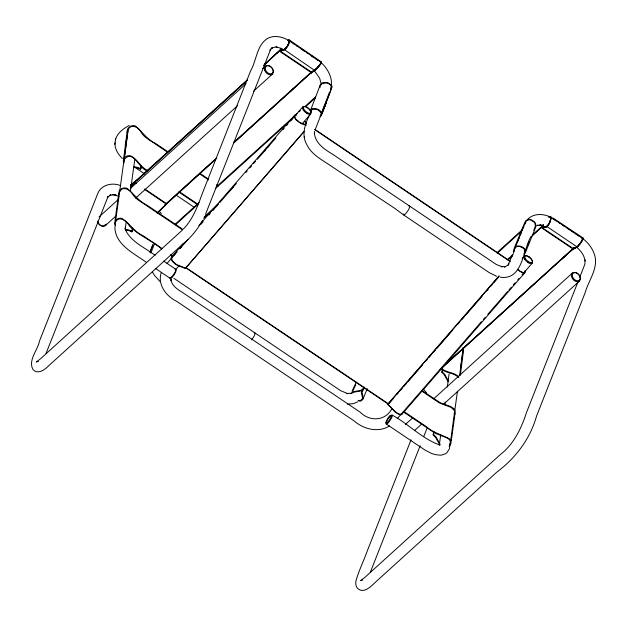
<?xml version="1.0" encoding="UTF-8"?>
<svg xmlns="http://www.w3.org/2000/svg" width="627" height="627" viewBox="0 0 627 627"><rect width="100%" height="100%" fill="white"/><g stroke="black" fill="none" stroke-linecap="round" stroke-linejoin="round"><path stroke-width="0.94" d="M574.403 247.704L573.164 249.131L541.501 227.797M331.362 87.122L331.385 86.675A5.486 3.394 9.6 0 0 330.884 85.303L328.376 83.477A5.494 3.401 9.5 0 0 326.283 82.952L322.921 83.297A5.651 3.496 9.5 0 0 321.51 84.175L320.961 84.959M288.271 40.755A5.51 1.505 -58.5 0 1 289.047 40.622L289.204 40.763A5.134 1.403 -58.8 0 1 289.313 41.688L288.671 43.796A5.149 1.419 -58.6 0 1 287.699 45.716C286.782 50.803 273.403 51.571 284.141 49.69A5.831 1.45 -45 0 0 284.815 49.274L284.564 49.768L314.668 70.42L315.796 69.566M514.226 251.819L514.649 248.872L518.137 240.407M125.314 228.299L125.392 227.303L125.243 229.02L126.254 221.417M314.911 69.91L315.044 70.31M462.851 350.603L462.577 348.001M114.937 226.59C114.435 244.052 133.919 253.426 145.989 262.055M582.977 238.127L581.425 241.646A5.855 1.168 -53.8 0 1 580.006 243.684L578.47 245.565M421.65 391.013L439.339 402.926L451.158 407.425L454.246 410.332L454.575 411.947L450.351 443.077L449.277 445.225M454.575 411.947L454.285 413.522M314.636 131.404L314.44 133.512L314.378 132.305C314.683 143.168 324.864 149.587 333.117 154.563L496.474 264.602L502.399 266.804L501.263 266.632L505.581 266.483L504.382 267.094L507.737 265.307L508.905 263.912L508.16 265.088L512.455 254.633M583.032 238.479L581.535 241.842A5.596 1.105 -53.6 0 1 580.179 243.785L577.976 246.09M547.387 225.649L546.579 226.527L546.909 226.269A5.157 1.881 -64.7 0 0 550.177 221.347A5.439 1.92 -64.1 0 0 550.765 217.906L550.608 217.389A5.4 1.905 -64.3 0 0 549.119 217.255M529.063 256.827A4.687 2.116 40.9 0 0 525.003 256.286A4.687 2.116 40.9 0 0 527.048 260.566A4.828 2.179 40.9 0 0 529.29 262.117A4.687 2.116 40.9 0 0 532.433 261.357A4.687 2.116 40.9 0 0 529.063 256.827L528.726 256.945M459.693 375.165L462.922 349.733M460.336 375.322L463.384 351.339M134.037 167.362L137.509 167.95L140.597 169.298L141.075 165.591M140.597 169.298L141.357 165.959M448.203 381.819L444.151 374.609L441.902 372.367L442.38 368.66M441.902 372.367L442.537 369.985M123.731 157.91L127.14 131.56M124.381 158.067L127.994 130.142C130.698 122.798 139.265 127.5 141.412 132.775C144.578 137.964 150.456 140.299 155.12 143.865L166.907 151.812M127.932 131.607L115.454 222.185C118.879 215.053 126.975 221.088 129.405 225.947C138.512 235.556 151.82 240.392 161.758 249.044M524.595 224.121L525.512 220.955L527.958 219.372A6.105 4.248 33.2 0 1 530.842 219.607L534.275 221.699A6.145 4.287 33.3 0 1 535.615 223.549L535.944 226.676A6.317 4.405 33.2 0 1 534.972 228.063L534.486 228.393M122.351 158.49C118.268 154.438 114.529 148.928 115.031 142.925M115.431 140.001C116.99 133.3 123.386 128.441 129.256 125.486M114.843 144.351L115.627 138.52M125.267 144.829L125.698 141.663M177.566 265.448L185.349 268.434L304.142 131.325M440.083 445.139L435.444 437.231L433.202 434.973L433.461 433.077M433.202 434.973L433.978 431.658M451.307 440.671L455.022 413.585M115.031 220.406L118.769 193.335M130.377 191.494L134.719 159.877M125.298 229.968L128.778 230.548L131.866 231.888L132.391 228.095M131.866 231.888L132.65 228.573M440.734 434.738L439.276 445.131M444.849 404.815L445.233 402.009M447.294 387.063L449.097 373.927M453.329 421.14L453.721 418.334M454.363 413.663L454.614 411.798M454.873 409.925L457.444 391.232M460.547 368.668L462.75 352.688M450.766 439.817L449.379 448.83L446.996 452.6L445.578 453.721L441.134 455.218L435.914 454.74L431.932 453.627L424.785 449.935L386.24 423.97M513.419 253.112C513.521 250.228 513.874 246.035 517.69 245.988A6.121 4.107 21.9 0 1 519.987 246.152L520.771 246.356A5.808 3.895 21.9 0 1 522.981 247.414L523.608 247.884A6.192 4.146 21.9 0 1 525.05 249.515L525.355 250.11A5.706 3.825 21.8 0 1 525.63 251.858L525.504 252.399A6.317 4.232 21.8 0 1 524.54 253.747L524.054 254.076M402.487 412.95A5.792 2.649 39.2 0 1 402.275 414.047A6.09 2.79 39.2 0 1 399.477 414.525L396.483 413.021A7.383 3.449 39.3 0 1 394.822 411.673L387.713 404.258L499.123 275.833M306.768 112.288L306.329 113.032A5.235 2.359 40.9 0 0 307.528 113.73M528.24 261.506L527.793 262.29A5.235 2.367 41 0 0 528.992 262.987M330.829 89.073L331.996 87.31A6.105 3.809 10.8 0 0 331.471 85.241L328.658 83.125A6.145 3.84 10.7 0 0 326.314 82.49L322.537 82.85A6.317 3.95 10.7 0 0 320.953 83.83L320.091 85.64L320.052 87.521M550.482 219.826L549.754 221.919A5.612 1.999 -64.1 0 1 547.379 225.728M525.504 222.695L525.661 222.185M351.002 393.435C354.294 389.461 361.583 392.823 364.444 387.055M387.376 422.394L387.729 423.217M161.288 272.557C157.165 284.619 166.296 296.328 176.759 301.391L354.028 420.858C363.574 429.252 378.3 433.038 389.594 425.905M329.253 92.694L321.902 112.296M324.324 107.719L326.502 101.911L321.957 114.02M322.341 112.993L331.424 88.838M150.198 251.717L152.894 244.624L149.924 252.446M150.927 253.034L154.665 243.221M320.342 84.708L310.389 110.744L311.008 109.827A6.317 4.224 21.2 0 1 312.567 108.886L313.226 108.706A5.706 3.817 21.2 0 1 315.483 108.659L316.274 108.808A6.192 4.138 21.2 0 1 318.54 109.686L319.229 110.101A5.808 3.88 21.2 0 1 320.883 111.645L321.259 112.217A6.121 4.091 21.1 0 1 321.8 113.965L321.385 115.556L320.115 116.7M427.261 427.583L423.774 436.564M315.326 129.28L321.722 112.97M134.633 182.496L133.042 184.079M160.504 210.116L166.61 203.697L144.696 188.931M166.711 204.12L164.07 206.549M531.045 236.481C522.91 249.444 522.91 280.81 500.213 277.158M579.873 277.032L584.873 264.116L585.069 259.954L585.124 261.036C584.286 255.471 580.915 250.502 576.432 247.187M46.037 353.471L108.095 196.4L107.35 197.576L110.869 194.731L109.647 195.35L113.659 194.738L115.885 195.06L114.812 194.895L118.871 196.463M309.613 114.639C305.051 123.974 301.101 135.189 306.971 144.939C311.141 153.474 319.535 158.498 327.2 163.443L395.198 208.666L403.561 214.904L489.491 272.792L496.592 276.264M310.639 112.045L312.003 108.581M322.066 112.1C325.437 100.869 334.12 89.685 330.648 77.427C328.446 70.005 323.375 63.609 316.917 59.4L298.499 47.001M411.046 439.801L367.367 550.702C363.778 560.75 358.934 570.421 356.018 580.688C355.431 583.181 355.689 585.971 357.28 588.055C364.028 594.913 372.046 585.156 376.968 580.806L496.85 472.107C515.629 458.063 530.23 438.814 536.563 416.054L585.007 293.06C588.173 281.656 596.559 271.091 595.454 258.833C594.082 249.538 587.828 241.552 579.967 236.677M370.4 572.075L420.184 445.672M517.228 242.508L524.156 224.921M578.11 281.499L526.5 412.519C521.358 428.453 513.725 444.378 500.095 454.771L364.726 577.514L360.627 580.594L362.806 580.006M205.507 214.356L270.715 49.125L269.978 50.293L272.384 47.738L271.13 48.373L274.963 47.103L277.158 47.103L275.958 46.923L280.724 48.224M524.681 252.603L526.069 249.178M527.456 245.753L529.196 241.466M533.718 230.336L534.76 227.766M525.865 251.443L535.121 228.643M362.947 399.289L367.242 388.724M183.507 243.284L171.312 257.329L171.226 258.92A6.113 2.72 42.7 0 0 173.115 262.157L175.866 264.523A7.414 3.378 43 0 0 177.566 265.464M514.845 246.646L524.627 222.938M518.505 239.514L519.611 236.841M520.347 235.062L521.445 232.39M524.023 226.159L521.774 230.987M524.76 224.38L526.414 220.853L528.89 219.787A5.486 3.833 34.6 0 1 530.842 220.077L533.859 221.966A5.494 3.84 34.7 0 1 535.043 223.635L535.317 226.441A5.651 3.95 34.7 0 1 535.105 226.903M573.47 249.044L578.243 246.074M573.454 249.084L577.232 246.913L580.359 242.955A5.149 0.98 -53.5 0 0 581.503 241.183L582.467 239.248A5.134 0.988 -53.3 0 0 582.546 238.456L582.444 238.362A5.51 1.066 -53.6 0 0 582.279 238.338M311.69 72.669L313.625 71.313M541.367 227.46L543.107 226.606L544.965 226.723A12.532 4.812 -67.2 0 0 546.869 226.433M125.612 142.282L126.09 141.2M513.207 254.006L512.768 254.789M171.289 277.346L172.01 277.244A4.687 1.097 -56 0 0 175.482 272.361A4.687 1.097 -56 0 0 175.301 270.213M352.021 391.232L356.23 382.266M352.829 391.068L355.736 384.884M358.158 400.402L360.47 400.512L362.335 399.023L362.43 397.103L361.262 392.964L363.589 387.729M358.221 400.865C364.169 402.636 363.174 395.7 361.975 392.275L363.973 388.434M389.923 415.928L390.002 415.826A0.807 0.572 47.7 0 1 390.433 415.748L390.637 415.834M331.017 87.976L331.236 87.561M311.008 110.987L311.564 110.172A5.643 3.77 21.2 0 1 312.959 109.333L316.243 109.263A5.533 3.699 21.2 0 1 318.265 110.046L320.679 112.296A5.502 3.676 21.2 0 1 321.157 113.855L321.126 114.349A5.165 3.456 21.2 0 1 320.475 115.658L320.091 115.995M321.087 63.28L321.369 62.449M514.83 248.425L515.747 247.257A5.165 3.464 21.8 0 1 517.306 246.568L517.933 246.474A5.502 3.684 21.8 0 1 519.979 246.615L523.192 248.151A5.533 3.707 21.8 0 1 524.478 249.609L524.877 252.164A5.643 3.786 21.8 0 1 524.023 253.363M202.584 220.32C197.536 229.49 190.796 237.664 182.669 244.271L48.734 365.713C44.972 369.781 37.675 374.97 32.925 369.452C27.901 359.992 37.855 350.132 39.493 341.025L97.898 193.194C101.519 184.581 112.664 182.191 120.705 185.686M351.755 393.262C355.556 390.464 361.732 392.957 364.577 387.792M287.393 46.476L284.399 49.909L279.72 51.359L311.4 72.716M543.201 224.921L541.853 226.598M543.256 225.132L538.718 229.466M543.029 225.117L541.462 226.974M543.225 225.446L531.343 236.614M548.178 225.273L548.484 224.866A6.121 2.085 -63.3 0 0 549.871 222.53L551.164 217.428A5.808 1.975 -63.3 0 0 550.694 216.519A6.199 2.108 -63.2 0 0 549.746 216.534L548.931 217.06M314.519 70.569L313.892 71.164M320.178 64.612L318.837 66.29A5.612 0.572 -48.4 0 1 315.922 69.37M281.985 48.459L264.586 64.73M198.908 225.54L294.714 115.133A6.176 2.782 40.9 0 1 296.171 114.71A5.69 2.563 40.9 0 1 296.665 114.772M319.127 65.984L319.598 65.396A5.886 0.674 -48.9 0 0 321.251 63.037L321.486 62.426A5.855 0.674 -48.9 0 0 320.71 62.708M402.424 413.734L524.948 272.588L525.363 271.225A6.121 2.759 41 0 0 525.277 270.77M130.628 186.862L132.289 184.855M130.816 187.144L134.774 182.825L136.09 183.719M130.667 186.76L131.482 185.788M130.925 186.752L134.954 182.363L136.576 183.46M167.033 263.481L171.257 258.512M172.464 257.094L175.56 253.488M175.717 269.594L179.361 265.346M187.975 239.522L179.777 248.88M218.533 204.01L215.978 206.957M219.811 202.537L236.379 183.445M245.933 172.425L247.21 170.959M249.758 168.02L251.67 165.818M253.574 163.616L255.487 161.413M257.399 159.211L275.88 137.909M282.887 129.828L284.156 128.363M286.711 125.424L287.981 123.958M290.536 121.011L292.448 118.801M294.361 116.598L302.645 107.029M387.643 404.587L499.053 276.162M388.662 403.968L393.787 398.059M396.985 394.367L398.27 392.886M400.191 390.668L402.111 388.458M404.031 386.24L406.594 383.285M407.871 381.804L422.606 364.82M425.804 361.128L427.089 359.647M429.009 357.429L430.929 355.219M432.849 353.001L435.412 350.046M436.69 348.565L452.702 330.1M457.82 324.19L459.748 321.972M461.668 319.762L464.231 316.807M465.508 315.326L482.155 296.124M486.638 290.952L488.558 288.733M490.479 286.523L492.407 284.305M493.684 282.824L498.81 276.915M522.197 258.489L524.109 256.286M403.177 411.868L481.418 321.698M483.331 319.488L485.243 317.286M487.79 314.354L507.541 291.586M508.818 290.113L511.366 287.182M513.278 284.971L515.19 282.769M180.051 248.323L181.328 246.842M200.577 224.685L203.148 221.731M208.924 215.077L210.202 213.603M212.772 210.648L214.693 208.43M230.642 190.067L233.213 187.112M263.904 151.75L265.174 150.284M267.713 147.361L268.983 145.903M301.916 124.091L310.694 113.989M185.349 268.434L304.095 131.662M517.73 279.846L518.984 278.404M522.119 274.791L532.158 263.246M401.758 413.624L401.304 414.024A5.525 2.532 39 0 1 400.214 414.22L399.76 414.173A4.992 2.281 38.9 0 1 398.223 413.671L395.049 411.492L387.713 404.258M125.784 141.459L126.168 141.012M391.93 408.647C385.386 421.266 369.695 421.752 360.282 412.276L182.81 292.668C177.849 289.556 171.853 286.014 170.897 279.642L171.1 280.59L171.077 277.353M397.267 418.617L403.451 411.618M174.134 255.228L177.269 251.701M574.316 247.571L442.333 367.579M132.242 184.965L133.88 183.155M183.327 229.137C192.81 219.395 197.607 206.44 202.145 193.915L250.588 70.929C256.537 60.678 256.615 45.622 267.188 38.647C275.355 33.999 285.426 37.589 292.37 42.848M574.356 247.806L573.572 248.574M312.56 71.204L311.901 71.846M311.666 72.387L312.842 71.117M284.917 49L287.135 46.288A5.596 1.505 -58.5 0 0 288.318 44.219L289.329 40.536A5.753 1.544 -58 0 0 288.02 40.441M157.056 213.008L166.61 203.697M157.44 212.906L166.625 203.885M157.698 212.843L158.169 212.373M157.675 212.921L161.805 208.775M574.034 247.61L573.454 248.159M162.244 208.336L162.675 207.913M312.63 71.329L311.784 72.183M163.106 207.49L163.592 207.012M512.463 255.142L507.455 259.57M312.418 71.533L311.11 72.583M541.493 226.888L540.678 227.695M279.328 50.905L281.758 48.224A11.137 2.641 -56.5 0 1 281.358 48.702L278.937 51.257M573.172 248.943L577.31 246.411L577.396 246.85M204.198 216.934L217.812 204.386M203.61 218.321L215.335 207.513M182.457 230.031L40.371 358.91L36.264 361.991L38.443 361.403M521.162 231.543L497.36 253.183M311.674 71.768L233.738 142.439M311.815 72.097L311 72.904M573.062 248.527L442.223 367.163M572.78 249.303L573.203 248.856M136.764 180.106L131.114 184.495M136.662 180.427L247.351 80.06M311.423 72.458L309.432 74.315M175.584 224.693L198.493 203.9M540.286 228.048L540.709 227.609M247.069 80.099L132.971 183.429M264.445 64.401L277.016 52.934M263.512 65.404L281.57 48.734A10.831 2.539 -56.4 0 0 281.766 48.491M278.545 51.618L278.96 51.179M247.171 80.515L135.307 181.955L130.581 185.271M99.09 216.879L117.9 199.825M130.197 188.672L245.964 83.712M262.603 68.625L265.495 66.007M105.281 225.657L115.399 216.48M135.636 198.124L237.562 105.704M253.465 91.283L272.259 74.245M216.339 158.216L165.371 204.386M168.937 201.486L165.136 204.896M286.821 94.599L293.091 88.924M216.848 158.051L165.841 204.433M233.557 142.893L309.926 73.649M309.04 74.676L309.472 74.229M167.66 202.874L215.045 159.901M233.847 142.854L309.08 74.582M310.608 73.257L311.031 72.818M174.651 224.701L199.096 202.529M216.284 186.932L293.522 116.881M295.419 115.156L297.253 113.495M299.087 111.825L300.309 110.72M304.581 106.833L315.6 96.871M215.296 188.664L294.063 117.233M305.733 106.637L315.53 97.773M527.378 219.646C532.872 213.525 542.12 213.431 549.205 216.534M496.827 252.814L522.432 229.615M532.456 235.149L538.758 229.372M532.778 235.015L539.432 228.98M442.568 367.148L567.404 253.951M439.715 369.954L440.797 368.911M561.424 259.602L570.86 250.972M572.812 249.217L571.221 250.714M405.465 424.393L412.699 417.841M433.657 398.835L572.443 272.988M414.4 430.671L421.634 424.111M443.336 404.431L579.364 281.108A5.329 3.762 47.8 0 0 576.73 272.98A5.329 3.762 47.8 0 0 571.628 277.04A5.329 3.762 47.8 0 0 579.356 281.1M278.568 51.532L277.369 52.676M276.977 53.029L277.408 52.582M135.597 181.172L134.829 181.861M310.216 73.61L310.639 73.171M507.988 259.946L511.844 256.514M572.42 249.57L571.644 250.275M570.829 251.066L571.252 250.628M167.315 203.124L166.194 204.12M539.11 229.106L540.215 228.275M546.603 226.323L577.106 246.928L579.685 244.373L582.177 240.682A5.815 1.129 -53.6 0 0 582.836 239.224L582.804 238.276A5.761 1.129 -53.8 0 0 582.115 238.472M573.164 249.131L576.871 246.975A5.831 1.223 -66.9 0 0 577.31 246.419M165.787 204.543L165.167 205.005M512.259 256.177L512.651 255.84M165.442 204.833L164.501 205.609M282.228 50.176C285.849 49.988 287.378 45.693 288.82 42.965A5.815 1.583 -58.5 0 0 289.251 41.374L288.984 40.261A5.761 1.56 -58.3 0 0 288.177 40.394M279.697 51.343L280.708 50.364L282.174 50.05M134.021 182.747L131.686 184.252M541.61 227.327L542.935 226.66L544.62 226.802A12.618 4.859 -68.3 0 0 546.54 226.598A5.518 2.014 -64.8 0 0 549.965 221.55L550.224 220.822A5.886 2.038 -63.5 0 0 550.812 217.71L550.545 216.801A5.855 2.014 -63.6 0 0 549.04 216.809L548.844 216.942M320.444 62.473L320.773 62.222A6.199 0.745 -49.2 0 1 321.377 61.971A5.808 0.698 -49.1 0 1 321.306 62.496L318.398 66.533A6.121 0.729 -49.2 0 1 316.588 68.547M312.607 71.407L313.633 70.82M357.625 401.883L353.299 403.71L347.366 404.094M132.681 183.703L131.074 184.589M130.487 184.91L131.443 184.424M312.842 71.603L313.296 71.392M538.06 224.983L536.845 225.595L541.015 225.069L539.8 224.889L542.222 225.312M546.587 226.418L546.869 226.276A3.793 0.87 -38.5 0 1 546.062 226.739M546.133 226.66L545.02 226.935M541.657 227.319L573.36 248.645M350.924 393.309L346.606 393.458L347.742 393.631L340.657 390.692L173.812 278.255M172.927 256.662L172.488 256.67A6.121 2.72 42.7 0 0 171.312 257.336M544.495 226.911L543.562 226.778M544.565 227.28L543.633 227.146M125.361 229.38L128.935 229.991L132.25 231.426M134.092 166.766L137.666 167.393L140.981 168.828M115.885 195.06L112.413 194.558L113.659 194.738M439.621 444.896C421.932 438.743 408.553 423.923 392.212 415.129A5.353 1.246 -56 0 0 386.883 420.944A5.353 1.246 -56 0 0 388.434 422.512A5.353 1.246 -56 0 0 392.212 415.129M305.733 125.047L300.278 123.104L296.32 120.141A6.09 2.751 40.9 0 1 294.314 116.504A5.808 2.618 40.9 0 1 294.51 115.392M306.532 124.992L299.667 122.398L295.858 119.059A5.51 2.484 40.9 0 1 294.933 117.202L295.027 115.807A5.494 2.477 40.9 0 1 296.109 115.211M166.453 204.175L144.665 189.495M388.685 403.984L185.592 267.345M185.396 268.09L176.399 264.484L172.668 261.051A5.525 2.453 42.9 0 1 171.9 259.602L171.829 257.752A5.486 2.43 42.9 0 1 172.01 257.517M388.45 404.219L185.247 267.478M552.552 218.259L572.333 231.551M552.748 217.882L582.796 237.798M552.403 218.455L556.29 221.033M558.626 222.577L560.177 223.604M562.505 225.148L564.057 226.175M567.161 228.228L569.481 229.772M571.808 231.316L574.144 232.86M575.696 233.887L578.807 235.948M573.102 232.061L579.246 236.183M169.839 278.114L155.292 268.325M279.948 50.897L311.603 72.23M314.973 129.428L510.135 261.193M314.386 129.405L510.064 261.514M199.731 173.201L208.18 178.899M216.824 184.722L218.4 185.78M167.299 151.35L155.504 143.395C147.031 139.57 142.251 131.654 135.487 126.027A5.8 5.486 -10.9 0 0 132.454 125.666L130.487 126.27L128.198 128.198A5.808 5.494 -10.7 0 0 127.352 129.985A6.074 5.753 -11.5 0 0 127.516 133.339M199.339 173.663L208.572 179.894M216.433 185.192L218.008 186.25M178.977 191.447L198.14 204.355M179.322 192.411L197.748 204.825M134.35 166.962L144.829 174.016M176.25 195.185L194.072 207.2M182.543 229.145L147.173 205.303C138.912 201.432 133.88 193.884 127.116 188.398A5.8 5.094 7.9 0 0 124.075 187.928L122.116 188.406L119.835 190.099A5.831 5.118 7.9 0 0 118.997 191.713A6.082 5.345 8.1 0 0 118.911 193.962M422.042 390.55L440.444 402.879L450.609 406.508L453.807 408.577A5.815 5.11 7.7 0 1 455.147 411.053L455.163 412.864A6.16 5.408 7.8 0 1 454.512 414.541M182.151 229.607L146.781 205.766C142.133 202.255 136.412 199.872 133.065 194.895C130.737 190.099 122.696 185.122 119.639 191.878A5.455 4.789 8.1 0 0 119.498 192.677M162.15 248.582L142.987 235.666C134.264 231.88 129.585 223.243 121.983 218.431A5.839 5.149 9.7 0 0 118.879 218.408L117.931 218.713A6.16 5.431 9.7 0 0 115.658 220.398A5.855 5.165 9.7 0 0 114.702 222.467A6.074 5.353 9.6 0 0 115.18 225.595L115.415 226.01M170.991 254.538L172.464 255.534M403.866 411.484L425.984 426.391C432.842 432.614 441.831 434.668 449.637 438.939A5.8 5.071 6 0 1 450.985 441.384L451.009 443.187L449.802 445.601A5.815 5.087 6 0 1 449.112 446.244M170.599 255.001L172.072 255.996M403.474 411.947L435.169 433.296L447.772 438.242L449.669 439.95L450.413 442.278M155.081 255.314C144.665 247.391 130.62 241.889 125.134 229.082M163.631 261.075L175.717 269.218M293.906 43.882L297.739 46.476M148.035 170.591C140.55 167.613 137.728 159.101 130.706 155.857A5.831 5.118 7.7 0 0 127.602 155.849L126.654 156.162A6.16 5.416 7.7 0 0 124.381 157.863A5.847 5.141 7.8 0 0 123.425 159.924A6.074 5.337 7.7 0 0 123.903 163.028M147.635 171.053C139.076 169.235 132.995 148.513 124.177 159.642A5.447 4.781 7.8 0 0 124.201 162.032M289.415 40.073L321.377 61.971M291.116 42.04L294.212 44.164M296.532 45.755L298.076 46.813M301.172 48.93L304.252 51.046M306.564 52.629L308.108 53.687M311.196 55.803L314.292 57.927M315.836 58.985L318.155 60.576M441.337 368.229C446.275 373.002 454.348 371.936 458.933 377.07M440.93 368.692C445.813 373.433 453.744 372.446 458.368 377.36M361.92 391.193L362.461 391.569M442.294 371.897L444.715 374.319L448.744 381.506M433.594 434.511L436.016 436.941L440.044 444.135M518.09 269.688L520.676 271.624L523.145 272.494A5.51 2.484 40.9 0 0 524.454 272.142L524.823 270.935M517.855 269.876L522.44 272.792A6.105 2.751 40.8 0 0 524.948 272.588M550.263 216.715L550.741 218.055M160.034 281.547L154.493 275.394L152.306 271.765M159.023 211.048L161.39 213.478M314.668 71.149L319.605 78.124L321.032 83.258M306.141 123.26L304.487 121.356M306.446 123.143L304.855 121.293M423.781 389.618L426.587 392.792M304.213 136.874L304.346 137.376M254.296 332.953A5.337 1.246 -56 0 1 254.711 334.779A5.337 1.246 -56 0 1 251.592 339.818M408.953 206.134A5.337 1.246 -56 0 1 407.378 211.526A5.337 1.246 -56 0 1 403.482 213.956M405.316 424.518A5.329 3.762 47.8 0 1 406.531 423.915M310.945 73.249A9.444 0.611 -46.5 0 1 312.552 71.917M312.113 72.183A9.797 0.752 -47.2 0 1 313.147 71.58M316.094 68.923A13.998 0.846 -43.1 0 1 314.37 70.287M315.044 69.769A12.532 0.862 -45.7 0 1 313.766 70.679M314.911 69.809A3.793 0.823 -73.5 0 1 314.535 70.467M318.931 65.631A5.157 0.478 -47.9 0 1 315.091 69.683M315.749 69.472A12.618 0.839 -44.7 0 1 314.229 70.663M314.393 70.639A21.365 1.387 -44.6 0 1 314.049 70.875M288.146 40.52A6.019 1.599 -57.9 0 1 289.698 40.465L288.632 44.321A5.855 1.56 -58.3 0 1 287.401 46.492M316.329 68.751A5.557 0.549 -48.2 0 1 314.848 70.177M321.149 63.256A5.855 0.674 -48.9 0 1 320.232 64.605M320.891 62.99A5.439 0.572 -48.5 0 1 319.025 65.569M320.687 62.637A5.4 0.58 -48.3 0 1 321.048 62.653M318.986 66.062A5.533 0.517 -47.9 0 1 315.365 69.871M105.085 224.756A4.663 3.292 47.8 0 1 100.884 225.548A4.663 3.292 47.8 0 1 97.522 221.072M106.245 224.105A5.329 3.762 47.8 0 1 102.068 226.088A5.329 3.762 47.8 0 1 97.538 221.566M389.195 416.665A4.828 1.129 -56 0 1 390.645 415.372A4.687 1.089 -56 0 1 389.822 419.353A4.687 1.089 -56 0 1 385.887 422.833A4.687 1.089 -56 0 1 389.179 416.673M172.002 277.252A4.687 1.089 -56 0 1 170.52 277.471M175.051 269.312A5.353 1.246 -56 0 1 173.718 274.43A5.353 1.246 -56 0 1 169.588 277.346M389.814 416.657A5.235 1.23 -56.1 0 1 390.645 415.819M541.563 227.507A9.444 3.668 -66.4 0 1 543.585 227.256M541.391 227.366A9.797 3.707 -65.6 0 1 543.515 226.888M546.595 227.139A13.998 5.424 -70 0 1 544.581 227.24M545.004 226.99A21.365 8.245 -68.3 0 1 544.487 226.943M582.169 238.338A5.753 1.144 -54 0 1 583.008 238.511M582.217 237.892A6.019 1.207 -54.1 0 1 582.953 238.158M548.186 225.352A5.557 1.999 -64.4 0 1 546.65 226.856M550.835 218.047A5.855 2.014 -63.6 0 1 550.561 219.842M543.201 224.803A11.529 3.464 -61.9 0 1 543.021 225.069M115.603 224.983A5.447 4.812 9.9 0 1 115.462 222.185M463.188 347.797A5.815 5.51 -11.1 0 1 463.486 348.761L463.518 350.712A6.145 5.823 -10.7 0 1 463.275 351.661M127.845 131.012A5.463 5.196 -13.8 0 1 128.002 130.142M572.522 276.711A4.663 3.292 47.8 0 0 579.285 280.269A4.663 3.292 47.8 0 0 576.989 273.16A4.663 3.292 47.8 0 0 572.522 276.711M265.534 69.895A4.663 3.292 47.8 0 0 272.322 73.296A4.663 3.292 47.8 0 0 269.869 66.188A4.663 3.292 47.8 0 0 265.534 69.895M264.641 70.24A5.329 3.762 47.8 0 0 272.4 74.119A5.329 3.762 47.8 0 0 269.594 66A5.329 3.762 47.8 0 0 264.641 70.24M305.576 111.308A4.828 2.179 40.9 0 0 307.826 112.86A4.687 2.116 40.9 0 0 310.522 110.681A4.687 2.116 40.9 0 0 304.416 106.457A4.687 2.116 40.9 0 0 305.561 111.292M303.343 110.117A5.353 2.414 40.9 0 0 310.796 113.895A5.353 2.414 40.9 0 0 306.195 107.052A5.353 2.414 40.9 0 0 303.343 110.117M524.807 259.374A5.353 2.414 40.9 0 0 532.268 263.152A5.353 2.414 40.9 0 0 527.66 256.31A5.353 2.414 40.9 0 0 524.807 259.374"/></g></svg>
